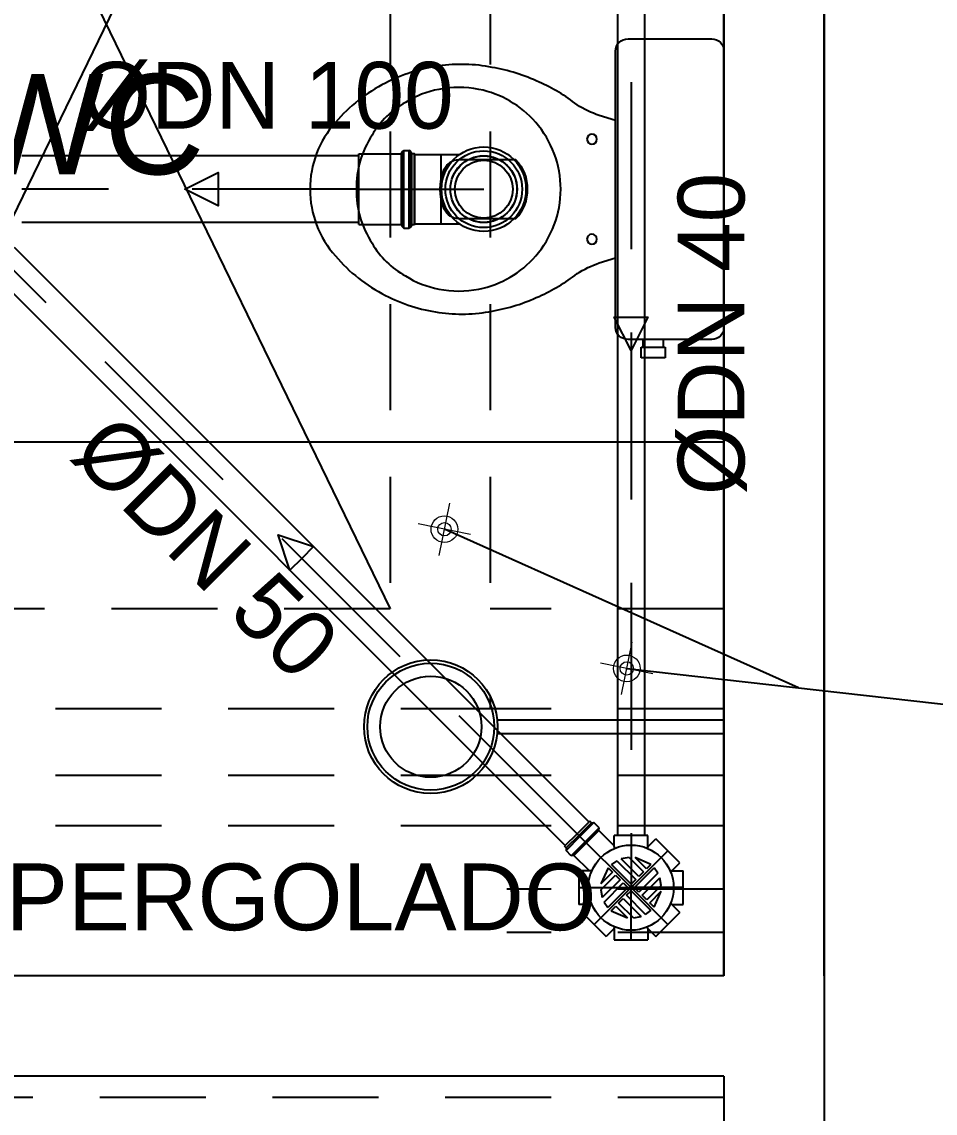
# Model space of a CAD drawing. Header units: millimetres. Extents: x -1292 to 2253, y 326 to 453.
# Drawn here: x 2097.947 to 2099.315, y 355.716 to 357.35 of the extents above; entities that cross this region are included whole.
import ezdxf
from ezdxf.enums import TextEntityAlignment as Align

# ---------------------------------------------------------------- set-up
doc = ezdxf.new("R2010")
doc.units = ezdxf.units.MM
doc.header["$LTSCALE"] = 0.5
doc.linetypes.add('HIDDEN', pattern=[9.525, 6.35, -3.175])
doc.linetypes.add('HIDDENX2', pattern=[0.75, 0.5, -0.25])
for name, color, linetype in [('-HIDRO', 8, 'Continuous'), ('Eixo', 4, 'HIDDENX2'), ('Esgoto', 5, 'ByLayer'), ('TEXTO', 7, 'Continuous')]:
    doc.layers.add(name, color=color, linetype=linetype)
doc.layers.add('COTAS', color=53, linetype='Continuous', lineweight=9)
doc.styles.add('CARIMBO_DADOS', font='arial.ttf', dxfattribs={"height": 0.1})

# ---------------------------------------------------------------- blocks, each defined once
blk = doc.blocks.new('CIRCULOS')
at = {"layer": 'COTAS'}
for p, q in [((0, 4), (0, -4)), ((-4, 0), (4, 0))]:
    blk.add_line(p, q, dxfattribs=at)
for radius in [2, 1]:
    blk.add_circle((0, 0), radius, dxfattribs=at)
blk = doc.blocks.new('Bacia01cx')
at = {"layer": '-HIDRO'}
for p, q in [((0.091, -0.225), (0.091, -0.2365)), ((0.121, -0.2365), (0.121, -0.225)), ((0.124, -0.2365), (0.088, -0.2365)), ((0.088, -0.2365), (0.088, -0.2525)), ((0.124, -0.2525), (0.124, -0.2365)), ((0.088, -0.2525), (0.106, -0.2525)), ((0.106, -0.2525), (0.124, -0.2525))]:
    blk.add_line(p, q, dxfattribs=at)
for points in [[(0, 0), (0, -0.207, 0.418036), (0.018, -0.225), (0.1435, -0.225, 0.424217), (0.1625, -0.207), (0.1625, 0.2066, 0.430132), (0.1435, 0.225), (0.121, 0.225), (0.091, 0.225), (0.018, 0.225, 0.418036), (0, 0.207)], [(0.2445, 0, -0.18052), (0.282, 0.1, -0.167158), (0.367, 0.1495, -0.1), (0.427, 0.1495, -0.096291), (0.477, 0.13, -0.13332), (0.527, 0.081, -0.150886), (0.5505, 0, -0.150886), (0.527, -0.081, -0.13332), (0.477, -0.13, -0.096291), (0.427, -0.1495, -0.1), (0.367, -0.1495, -0.167158), (0.282, -0.1, -0.18052)], [(0.419, 0.03, 0.276984), (0.397, 0.0445), (0.312, 0.0445, 0.393258), (0.312, -0.0445), (0.397, -0.0445, 0.276984), (0.419, -0.03, 0.2)]]:
    blk.add_lwpolyline(points, format="xyb", close=True, dxfattribs=at)
blk.add_lwpolyline([(0.1625, 0.1028), (0.187, 0.1105, 0.060779), (0.22, 0.1265, -0.06199), (0.277, 0.1605, -0.067868), (0.347, 0.1825, -0.08648), (0.427, 0.1845, -0.085166), (0.507, 0.159, -0.098298), (0.582, 0.1, -0.182004), (0.62, 0, -0.182004), (0.582, -0.1, -0.098298), (0.507, -0.159, -0.085166), (0.427, -0.1845, -0.08648), (0.347, -0.1825, -0.067868), (0.277, -0.1605, -0.06199), (0.22, -0.1265, 0.060779), (0.187, -0.1105), (0.1625, -0.1028)], format="xyb", dxfattribs=at)
for centre in [(0.1977, 0.075), (0.1977, -0.075)]:
    blk.add_circle(centre, 0.0075, dxfattribs=at)
blk = doc.blocks.new('Chuveiro01')
at = {"layer": '-HIDRO'}
for p, q in [((0.01, 0), (-0.01, 0)), ((-0.01, 0), (-0.01, -0.3396)), ((0.01, -0.3396), (0.01, 0))]:
    blk.add_line(p, q, dxfattribs=at)
for radius in [0.1, 0.095, 0.0758]:
    blk.add_circle((0, -0.4391), radius, dxfattribs=at)

msp = doc.modelspace()

# ---------------------------------------------------------------- linework, layer by layer
at = {"layer": '-HIDRO', "ltscale": 0.05}
for p, q in [((2099.1487, 364.4712), (2099.1487, 339.4712)), ((2097.6487, 358.2212), (2098.4987, 356.4712)), ((2097.6487, 356.4712), (2098.4987, 358.2212)), ((2098.9987, 355.9212), (2098.9987, 358.2212)), ((2098.9987, 358.2212), (2098.9987, 355.9212)), ((2099.1487, 355.9212), (2099.1487, 358.2212)), ((2097.6487, 356.7212), (2098.9987, 356.7212)), ((2099.1102, 356.3527), (2098.58, 356.5903)), ((2098.8532, 356.3818), (2100.0883, 356.2418)), ((2098.6487, 356.3399), (2098.6487, 356.3212)), ((2098.6737, 355.9212), (2097.6487, 355.9212)), ((2098.9987, 355.9212), (2098.6737, 355.9212)), ((2097.9737, 355.7712), (2097.4987, 355.7712)), ((2098.9987, 355.7712), (2097.9737, 355.7712)), ((2098.9987, 355.7712), (2098.9987, 354.1712))]:
    msp.add_line(p, q, dxfattribs=at)
at = {"layer": '-HIDRO', "linetype": 'HIDDEN', "ltscale": 0.05}
for p, q in [((2098.4987, 358.2212), (2098.4987, 356.4712)), ((2098.6487, 358.2212), (2098.6487, 356.4712)), ((2098.4987, 356.4712), (2097.6487, 356.4712)), ((2098.9987, 356.4712), (2098.6487, 356.4712)), ((2098.6737, 356.3212), (2097.6487, 356.3212)), ((2098.9987, 356.3212), (2098.6737, 356.3212)), ((2098.6737, 356.2212), (2097.6487, 356.2212)), ((2098.9987, 356.2212), (2098.6737, 356.2212)), ((2098.6737, 356.1462), (2097.6487, 356.1462)), ((2098.6737, 356.1462), (2097.6487, 356.1462)), ((2098.9987, 356.1462), (2098.6737, 356.1462)), ((2098.9987, 356.0512), (2098.6737, 356.0512)), ((2098.9987, 355.9862), (2098.6737, 355.9862)), ((2098.9987, 355.7393), (2097.6487, 355.7393)), ((2098.9987, 355.7393), (2098.8237, 355.7393))]:
    msp.add_line(p, q, dxfattribs=at)
at = {"layer": 'Eixo'}
for p, q in [((2098.8595, 357.6348), (2098.8595, 356.1308)), ((2098.452, 357.0996), (2097.947, 357.0996)), ((2098.452, 357.0996), (2098.4937, 357.0996)), ((2098.4855, 357.0996), (2098.4937, 357.0996)), ((2098.4855, 357.0996), (2098.6389, 357.0996)), ((2098.6389, 357.0996, 0.1637), (2098.6389, 357.0996)), ((2098.7788, 356.1341), (2097.9185, 356.9945)), ((2098.7788, 356.1341), (2098.8595, 356.0534)), ((2098.8595, 356.1316), (2098.8595, 356.0534)), ((2098.9148, 356.1087), (2098.8595, 356.0534)), ((2098.7813, 356.0534), (2098.8595, 356.0534)), ((2098.8042, 355.9981), (2098.8595, 356.0534)), ((2098.9377, 356.0534), (2098.8595, 356.0534)), ((2098.9148, 355.9981), (2098.8595, 356.0534)), ((2098.8595, 355.9752), (2098.8595, 356.0534))]:
    msp.add_line(p, q, dxfattribs=at)
at = {"layer": 'Esgoto', "color": 2}
for p, q in [((2098.5156, 357.1526), (2098.5168, 357.1554)), ((2098.5168, 357.1554), (2098.5192, 357.1577)), ((2098.5168, 357.0437), (2098.5168, 357.1554)), ((2098.5192, 357.1577), (2098.5272, 357.1577)), ((2098.5192, 357.0414), (2098.5192, 357.1577)), ((2098.5296, 357.1559), (2098.5272, 357.1577)), ((2098.5272, 357.0414), (2098.5272, 357.1577)), ((2098.5312, 357.1527), (2098.5296, 357.1559)), ((2098.5296, 357.0433), (2098.5296, 357.1559)), ((2098.452, 357.1526), (2098.5156, 357.1526)), ((2098.452, 357.0465), (2098.452, 357.1526)), ((2098.5156, 357.0465), (2098.5156, 357.1526)), ((2098.535, 357.1527), (2098.5312, 357.1527)), ((2098.5312, 357.0464), (2098.5312, 357.1527)), ((2098.5355, 357.1522), (2098.535, 357.1527)), ((2098.535, 357.0464), (2098.535, 357.1527)), ((2098.5355, 357.0469), (2098.5355, 357.1522)), ((2098.5752, 357.1513), (2098.5355, 357.1513)), ((2098.6024, 357.1513), (2098.5752, 357.1513)), ((2098.5752, 357.0478), (2098.5752, 357.1513)), ((2098.6389, 357.0996, 0.1637), (2098.6389, 357.0996)), ((2098.452, 357.0465), (2098.5156, 357.0465)), ((2098.5156, 357.0465), (2098.5168, 357.0437)), ((2098.5168, 357.0437), (2098.5192, 357.0414)), ((2098.5192, 357.0414), (2098.5272, 357.0414)), ((2098.5296, 357.0433), (2098.5272, 357.0414)), ((2098.5312, 357.0464), (2098.5296, 357.0433)), ((2098.535, 357.0464), (2098.5312, 357.0464)), ((2098.5355, 357.0469), (2098.535, 357.0464)), ((2098.5355, 357.0478), (2098.5752, 357.0478)), ((2098.5752, 357.0478), (2098.6024, 357.0478)), ((2098.7976, 356.1529), (2098.7788, 356.1341)), ((2098.8001, 356.1503), (2098.7814, 356.1315)), ((2098.8039, 356.1508), (2098.783, 356.1299)), ((2098.8119, 356.1428), (2098.791, 356.1219)), ((2098.8001, 356.1503), (2098.7976, 356.1529)), ((2098.8001, 356.1503), (2098.8039, 356.1508)), ((2098.8119, 356.1428), (2098.8039, 356.1508)), ((2098.8112, 356.1388), (2098.8119, 356.1428)), ((2098.7788, 356.1341), (2098.7601, 356.1154)), ((2098.783, 356.1299), (2098.7622, 356.109)), ((2098.7814, 356.1315), (2098.7626, 356.1128)), ((2098.8112, 356.1388), (2098.7927, 356.1203)), ((2098.8341, 356.1159), (2098.8112, 356.1388)), ((2098.8341, 356.1148), (2098.8341, 356.1316)), ((2098.8595, 356.1316), (2098.8341, 356.1316)), ((2098.8849, 356.1316), (2098.8595, 356.1316)), ((2098.8849, 356.1147), (2098.8849, 356.1316)), ((2098.8849, 356.1147), (2098.8969, 356.1266)), ((2098.9148, 356.1087), (2098.8969, 356.1266)), ((2098.7626, 356.1128), (2098.7601, 356.1154)), ((2098.7626, 356.1128), (2098.7622, 356.109)), ((2098.7701, 356.101), (2098.7622, 356.109)), ((2098.791, 356.1219), (2098.7701, 356.101)), ((2098.7927, 356.1203), (2098.7741, 356.1017)), ((2098.8341, 356.1148), (2098.8341, 356.1148)), ((2098.8341, 356.1148), (2098.8341, 356.1148)), ((2098.8341, 356.1148), (2098.8341, 356.1148)), ((2098.8341, 356.1148), (2098.8341, 356.1148)), ((2098.8341, 356.1148), (2098.8341, 356.1147)), ((2098.8341, 356.1147), (2098.8341, 356.1147)), ((2098.8341, 356.1147), (2098.8341, 356.1147)), ((2098.8341, 356.1147), (2098.8341, 356.1147)), ((2098.8341, 356.1147), (2098.8341, 356.1147)), ((2098.8341, 356.1147), (2098.8341, 356.1147)), ((2098.8341, 356.1147), (2098.8341, 356.1147)), ((2098.8341, 356.1147), (2098.8341, 356.1147)), ((2098.8341, 356.1147), (2098.8341, 356.1147)), ((2098.8341, 356.1147), (2098.8341, 356.1147)), ((2098.8341, 356.1147), (2098.8341, 356.1147)), ((2098.8341, 356.1147), (2098.8341, 356.1147)), ((2098.8341, 356.1147), (2098.8341, 356.1147)), ((2098.8341, 356.1147), (2098.8341, 356.1147)), ((2098.8341, 356.1147), (2098.8341, 356.1146)), ((2098.8341, 356.1146), (2098.8341, 356.1146)), ((2098.8341, 356.1146), (2098.8341, 356.1146)), ((2098.8341, 356.1146), (2098.8341, 356.1146)), ((2098.8341, 356.1146), (2098.8341, 356.1146)), ((2098.8341, 356.1146), (2098.8341, 356.1146)), ((2098.8341, 356.1146), (2098.8341, 356.1146)), ((2098.8341, 356.1146), (2098.8341, 356.1146)), ((2098.8341, 356.1146), (2098.8341, 356.1146)), ((2098.8341, 356.1146), (2098.8341, 356.1146)), ((2098.8341, 356.1146), (2098.8341, 356.1146)), ((2098.8341, 356.1146), (2098.8341, 356.1146)), ((2098.8341, 356.1146), (2098.8341, 356.1145)), ((2098.8341, 356.1145), (2098.8341, 356.1145)), ((2098.8341, 356.1145), (2098.8341, 356.1145)), ((2098.8341, 356.1145), (2098.8341, 356.1145)), ((2098.8341, 356.1145), (2098.8341, 356.1145)), ((2098.8341, 356.1145), (2098.8341, 356.1145)), ((2098.8341, 356.1145), (2098.8341, 356.1145)), ((2098.8341, 356.1145), (2098.8341, 356.1145)), ((2098.8341, 356.1145), (2098.8341, 356.1145)), ((2098.8341, 356.1145), (2098.8341, 356.1145)), ((2098.8341, 356.1145), (2098.8341, 356.1145)), ((2098.8341, 356.1145), (2098.8341, 356.1145)), ((2098.8341, 356.1145), (2098.8341, 356.1144)), ((2098.8341, 356.1144), (2098.8341, 356.1144)), ((2098.8341, 356.1144), (2098.8341, 356.1144)), ((2098.8341, 356.1144), (2098.8341, 356.1144)), ((2098.8341, 356.1144), (2098.8341, 356.1144)), ((2098.8341, 356.1144), (2098.8341, 356.1144)), ((2098.8341, 356.1144), (2098.8341, 356.1144)), ((2098.8341, 356.1144), (2098.8341, 356.1144)), ((2098.8341, 356.1144), (2098.8341, 356.1144)), ((2098.8341, 356.1144), (2098.8342, 356.1144)), ((2098.8342, 356.1144), (2098.8342, 356.1144)), ((2098.8342, 356.1144), (2098.8342, 356.1144)), ((2098.8342, 356.1144), (2098.8342, 356.1143)), ((2098.8342, 356.1143), (2098.8342, 356.1143)), ((2098.8342, 356.1143), (2098.8342, 356.1143)), ((2098.8342, 356.1143), (2098.8342, 356.1143)), ((2098.8342, 356.1143), (2098.8342, 356.1143)), ((2098.8342, 356.1143), (2098.8342, 356.1143)), ((2098.8342, 356.1143), (2098.8342, 356.1143)), ((2098.8342, 356.1143), (2098.8342, 356.1143)), ((2098.8342, 356.1143), (2098.8342, 356.1143)), ((2098.8342, 356.1143), (2098.8342, 356.1143)), ((2098.8342, 356.1143), (2098.8342, 356.1143)), ((2098.8342, 356.1143), (2098.8342, 356.1142)), ((2098.8342, 356.1142), (2098.8342, 356.1142)), ((2098.8342, 356.1142), (2098.8342, 356.1142)), ((2098.8342, 356.1142), (2098.8342, 356.1142)), ((2098.8342, 356.1142), (2098.8342, 356.1142)), ((2098.8342, 356.1142), (2098.8342, 356.1142)), ((2098.8342, 356.1142), (2098.8342, 356.1142)), ((2098.8342, 356.1142), (2098.8342, 356.1142)), ((2098.8342, 356.1142), (2098.8342, 356.1142)), ((2098.8342, 356.1142), (2098.8342, 356.1142)), ((2098.8342, 356.1142), (2098.8342, 356.1141)), ((2098.8342, 356.1141), (2098.8342, 356.1141)), ((2098.8342, 356.1141), (2098.8342, 356.1141)), ((2098.8342, 356.1141), (2098.8342, 356.1141)), ((2098.8342, 356.1141), (2098.8342, 356.1141)), ((2098.8342, 356.1141), (2098.8342, 356.1141)), ((2098.8342, 356.1141), (2098.8342, 356.1141)), ((2098.8342, 356.1141), (2098.8342, 356.1141)), ((2098.8342, 356.1141), (2098.8342, 356.1141)), ((2098.8342, 356.1141), (2098.8342, 356.1141)), ((2098.8342, 356.1141), (2098.8342, 356.114)), ((2098.8342, 356.114), (2098.8342, 356.114)), ((2098.8342, 356.114), (2098.8342, 356.114)), ((2098.8342, 356.114), (2098.8342, 356.114)), ((2098.8342, 356.114), (2098.8342, 356.114)), ((2098.8342, 356.114), (2098.8342, 356.114)), ((2098.8342, 356.114), (2098.8342, 356.114)), ((2098.8342, 356.114), (2098.8342, 356.114)), ((2098.8342, 356.114), (2098.8342, 356.114)), ((2098.8342, 356.114), (2098.8342, 356.114)), ((2098.8342, 356.114), (2098.8342, 356.1139)), ((2098.8342, 356.1139), (2098.8342, 356.1139)), ((2098.8342, 356.1139), (2098.8342, 356.1139)), ((2098.8342, 356.1139), (2098.8342, 356.1139)), ((2098.8342, 356.1139), (2098.8342, 356.1139)), ((2098.8342, 356.1139), (2098.8342, 356.1139)), ((2098.8342, 356.1139), (2098.8342, 356.1139)), ((2098.8342, 356.1139), (2098.8342, 356.1139)), ((2098.8342, 356.1139), (2098.8342, 356.1139)), ((2098.8342, 356.1139), (2098.8342, 356.1139)), ((2098.8342, 356.1139), (2098.8342, 356.1138)), ((2098.8342, 356.1138), (2098.8342, 356.1138)), ((2098.8342, 356.1138), (2098.8342, 356.1138)), ((2098.8342, 356.1138), (2098.8342, 356.1138)), ((2098.8342, 356.1138), (2098.8342, 356.1138)), ((2098.8342, 356.1138), (2098.8342, 356.1138)), ((2098.8342, 356.1138), (2098.8342, 356.1138)), ((2098.8342, 356.1138), (2098.8342, 356.1138)), ((2098.8342, 356.1138), (2098.8342, 356.1138)), ((2098.8342, 356.1138), (2098.8342, 356.1137)), ((2098.8342, 356.1137), (2098.8342, 356.1137)), ((2098.8342, 356.1137), (2098.8342, 356.1137)), ((2098.8342, 356.1137), (2098.8342, 356.1137)), ((2098.8342, 356.1137), (2098.8342, 356.1137)), ((2098.8342, 356.1137), (2098.8342, 356.1137)), ((2098.8342, 356.1137), (2098.8342, 356.1137)), ((2098.8342, 356.1137), (2098.8342, 356.1137)), ((2098.8342, 356.1137), (2098.8342, 356.1137)), ((2098.8342, 356.1137), (2098.8342, 356.1136)), ((2098.8342, 356.1136), (2098.8342, 356.1136)), ((2098.8342, 356.1136), (2098.8343, 356.1136)), ((2098.8343, 356.1136), (2098.8343, 356.1136)), ((2098.8343, 356.1136), (2098.8343, 356.1136)), ((2098.8343, 356.1136), (2098.8343, 356.1136)), ((2098.8343, 356.1136), (2098.8343, 356.1136)), ((2098.8343, 356.1136), (2098.8343, 356.1136)), ((2098.8343, 356.1136), (2098.8343, 356.1136)), ((2098.8343, 356.1136), (2098.8343, 356.1135)), ((2098.8343, 356.1135), (2098.8343, 356.1135)), ((2098.8343, 356.1135), (2098.8343, 356.1135)), ((2098.8343, 356.1135), (2098.8343, 356.1135)), ((2098.8343, 356.1135), (2098.8343, 356.1135)), ((2098.8343, 356.1135), (2098.8343, 356.1135)), ((2098.8343, 356.1135), (2098.8343, 356.1135)), ((2098.8343, 356.1135), (2098.8343, 356.1135)), ((2098.8343, 356.1135), (2098.8343, 356.1135)), ((2098.8343, 356.1135), (2098.8343, 356.1134)), ((2098.8343, 356.1134), (2098.8343, 356.1134)), ((2098.8343, 356.1134), (2098.8343, 356.1134)), ((2098.8343, 356.1134), (2098.8343, 356.1134)), ((2098.8343, 356.1134), (2098.8343, 356.1134)), ((2098.8343, 356.1134), (2098.8343, 356.1134)), ((2098.8343, 356.1134), (2098.8343, 356.1134)), ((2098.8343, 356.1134), (2098.8343, 356.1134)), ((2098.8343, 356.1134), (2098.8343, 356.1134)), ((2098.8343, 356.1134), (2098.8343, 356.1133)), ((2098.8343, 356.1133), (2098.8343, 356.1133)), ((2098.8343, 356.1133), (2098.8343, 356.1133)), ((2098.8343, 356.1133), (2098.8343, 356.1133)), ((2098.8343, 356.1133), (2098.8343, 356.1133)), ((2098.8343, 356.1133), (2098.8343, 356.1133)), ((2098.8343, 356.1133), (2098.8343, 356.1133)), ((2098.8343, 356.1133), (2098.8343, 356.1133)), ((2098.8343, 356.1133), (2098.8343, 356.1133)), ((2098.8343, 356.1133), (2098.8343, 356.1132)), ((2098.8343, 356.1132), (2098.8343, 356.1132)), ((2098.8343, 356.1132), (2098.8343, 356.1132)), ((2098.8343, 356.1132), (2098.8343, 356.1132)), ((2098.8343, 356.1132), (2098.8343, 356.1132)), ((2098.8343, 356.1132), (2098.8343, 356.1132)), ((2098.8343, 356.1132), (2098.8343, 356.1132)), ((2098.8343, 356.1132), (2098.8343, 356.1132)), ((2098.8343, 356.1132), (2098.8343, 356.1131)), ((2098.8343, 356.1131), (2098.8343, 356.1131)), ((2098.8343, 356.1131), (2098.8343, 356.1131)), ((2098.8343, 356.1131), (2098.8343, 356.1131)), ((2098.8343, 356.1131), (2098.8343, 356.1131)), ((2098.8343, 356.1131), (2098.8343, 356.1131)), ((2098.8343, 356.1131), (2098.8344, 356.1131)), ((2098.8344, 356.1131), (2098.8344, 356.1131)), ((2098.8344, 356.1131), (2098.8344, 356.113)), ((2098.8344, 356.113), (2098.8344, 356.113)), ((2098.8344, 356.113), (2098.8344, 356.113)), ((2098.8344, 356.113), (2098.8344, 356.113)), ((2098.8344, 356.113), (2098.8344, 356.113)), ((2098.8344, 356.113), (2098.8344, 356.113)), ((2098.8344, 356.113), (2098.8344, 356.113)), ((2098.8344, 356.113), (2098.8344, 356.113)), ((2098.8344, 356.113), (2098.8344, 356.113)), ((2098.8344, 356.113), (2098.8344, 356.1129)), ((2098.8344, 356.1129), (2098.8344, 356.1129)), ((2098.8344, 356.1129), (2098.8344, 356.1129)), ((2098.8344, 356.1129), (2098.8344, 356.1129)), ((2098.8344, 356.1129), (2098.8344, 356.1129)), ((2098.8344, 356.1129), (2098.8344, 356.1129)), ((2098.8344, 356.1129), (2098.8344, 356.1129)), ((2098.8344, 356.1129), (2098.8344, 356.1129)), ((2098.8344, 356.1129), (2098.8344, 356.1128)), ((2098.8344, 356.1128), (2098.8344, 356.1128)), ((2098.8344, 356.1128), (2098.8344, 356.1128)), ((2098.8344, 356.1128), (2098.8344, 356.1128)), ((2098.8344, 356.1128), (2098.8344, 356.1128)), ((2098.8344, 356.1128), (2098.8344, 356.1128)), ((2098.8344, 356.1128), (2098.8344, 356.1128)), ((2098.8344, 356.1128), (2098.8344, 356.1128)), ((2098.8344, 356.1128), (2098.8344, 356.1127)), ((2098.8344, 356.1127), (2098.8344, 356.1127)), ((2098.8344, 356.1127), (2098.8344, 356.1127)), ((2098.8344, 356.1127), (2098.8344, 356.1127)), ((2098.8344, 356.1127), (2098.8344, 356.1127)), ((2098.8344, 356.1127), (2098.8344, 356.1127)), ((2098.8344, 356.1127), (2098.8344, 356.1127)), ((2098.8344, 356.1127), (2098.8344, 356.1127)), ((2098.8344, 356.1127), (2098.8344, 356.1126)), ((2098.8344, 356.1126), (2098.8344, 356.1126)), ((2098.8344, 356.1126), (2098.8344, 356.1126)), ((2098.8344, 356.1126), (2098.8344, 356.1126)), ((2098.8344, 356.1126), (2098.8344, 356.1126)), ((2098.8344, 356.1126), (2098.8344, 356.1126)), ((2098.8344, 356.1126), (2098.8345, 356.1126)), ((2098.8345, 356.1126), (2098.8345, 356.1126)), ((2098.8345, 356.1126), (2098.8345, 356.1125)), ((2098.8345, 356.1125), (2098.8345, 356.1125)), ((2098.8345, 356.1125), (2098.8345, 356.1125)), ((2098.8345, 356.1125), (2098.8345, 356.1125)), ((2098.8345, 356.1125), (2098.8345, 356.1125)), ((2098.8345, 356.1125), (2098.8345, 356.1125)), ((2098.8345, 356.1125), (2098.8345, 356.1125)), ((2098.8345, 356.1125), (2098.8345, 356.1125)), ((2098.8345, 356.1125), (2098.8345, 356.1124)), ((2098.8345, 356.1124), (2098.8345, 356.1124)), ((2098.8345, 356.1124), (2098.8345, 356.1124)), ((2098.8345, 356.1124), (2098.8345, 356.1124)), ((2098.8345, 356.1124), (2098.8345, 356.1124)), ((2098.8345, 356.1124), (2098.8345, 356.1124)), ((2098.8345, 356.1124), (2098.8345, 356.1124)), ((2098.8345, 356.1124), (2098.8345, 356.1124)), ((2098.8345, 356.1124), (2098.8345, 356.1123)), ((2098.8345, 356.1123), (2098.8345, 356.1123)), ((2098.8345, 356.1123), (2098.8345, 356.1123)), ((2098.8345, 356.1123), (2098.8345, 356.1123)), ((2098.8345, 356.1123), (2098.8345, 356.1123)), ((2098.8345, 356.1123), (2098.8345, 356.1123)), ((2098.8345, 356.1123), (2098.8345, 356.1123)), ((2098.8345, 356.1123), (2098.8345, 356.1123)), ((2098.8345, 356.1123), (2098.8345, 356.1122)), ((2098.8345, 356.1122), (2098.8345, 356.1122)), ((2098.8345, 356.1122), (2098.8345, 356.1122)), ((2098.8345, 356.1122), (2098.8345, 356.1122)), ((2098.8345, 356.1122), (2098.8345, 356.1122)), ((2098.8345, 356.1122), (2098.8345, 356.1122)), ((2098.8345, 356.1122), (2098.8345, 356.1122)), ((2098.8345, 356.1122), (2098.8345, 356.1122)), ((2098.8345, 356.1122), (2098.8345, 356.1121)), ((2098.8345, 356.1121), (2098.8345, 356.1121)), ((2098.8345, 356.1121), (2098.8345, 356.1121)), ((2098.8345, 356.1121), (2098.8346, 356.1121)), ((2098.8346, 356.1121), (2098.8346, 356.1121)), ((2098.8346, 356.1121), (2098.8346, 356.1121)), ((2098.8346, 356.1121), (2098.8346, 356.1121)), ((2098.8849, 356.1147), (2098.8839, 356.1123)), ((2098.9328, 356.0907), (2098.9148, 356.1087)), ((2098.7741, 356.1017), (2098.7701, 356.101)), ((2098.7971, 356.0788), (2098.7741, 356.1017)), ((2098.8383, 356.0936), (2098.8301, 356.0881)), ((2098.8383, 356.0936), (2098.8666, 356.0654)), ((2098.8566, 356.0988), (2098.845, 356.0965)), ((2098.8714, 356.0702), (2098.845, 356.0965)), ((2098.8566, 356.0988), (2098.8783, 356.0771)), ((2098.8891, 356.0879), (2098.8655, 356.0985)), ((2098.8826, 356.0814), (2098.8655, 356.0985)), ((2098.7981, 356.0788), (2098.7813, 356.0788)), ((2098.7813, 356.0788), (2098.7813, 356.0534)), ((2098.7982, 356.0788), (2098.7981, 356.0788)), ((2098.7981, 356.0788), (2098.7981, 356.0788)), ((2098.7983, 356.0788), (2098.7982, 356.0788)), ((2098.7982, 356.0788), (2098.7982, 356.0788)), ((2098.7982, 356.0788), (2098.7982, 356.0788)), ((2098.7982, 356.0788), (2098.7982, 356.0788)), ((2098.7982, 356.0788), (2098.7982, 356.0788)), ((2098.7982, 356.0788), (2098.7982, 356.0788)), ((2098.7982, 356.0788), (2098.7982, 356.0788)), ((2098.7982, 356.0788), (2098.7982, 356.0788)), ((2098.7982, 356.0788), (2098.7982, 356.0788)), ((2098.7982, 356.0788), (2098.7982, 356.0788)), ((2098.7982, 356.0788), (2098.7982, 356.0788)), ((2098.7982, 356.0788), (2098.7982, 356.0788)), ((2098.7982, 356.0788), (2098.7982, 356.0788)), ((2098.7982, 356.0788), (2098.7982, 356.0788)), ((2098.7984, 356.0788), (2098.7983, 356.0788)), ((2098.7983, 356.0788), (2098.7983, 356.0788)), ((2098.7983, 356.0788), (2098.7983, 356.0788)), ((2098.7983, 356.0788), (2098.7983, 356.0788)), ((2098.7983, 356.0788), (2098.7983, 356.0788)), ((2098.7983, 356.0788), (2098.7983, 356.0788)), ((2098.7983, 356.0788), (2098.7983, 356.0788)), ((2098.7983, 356.0788), (2098.7983, 356.0788)), ((2098.7983, 356.0788), (2098.7983, 356.0788)), ((2098.7983, 356.0788), (2098.7983, 356.0788)), ((2098.7983, 356.0788), (2098.7983, 356.0788)), ((2098.7983, 356.0788), (2098.7983, 356.0788)), ((2098.7983, 356.0788), (2098.7983, 356.0788)), ((2098.7985, 356.0788), (2098.7984, 356.0788)), ((2098.7984, 356.0788), (2098.7984, 356.0788)), ((2098.7984, 356.0788), (2098.7984, 356.0788)), ((2098.7984, 356.0788), (2098.7984, 356.0788)), ((2098.7984, 356.0788), (2098.7984, 356.0788)), ((2098.7984, 356.0788), (2098.7984, 356.0788)), ((2098.7984, 356.0788), (2098.7984, 356.0788)), ((2098.7984, 356.0788), (2098.7984, 356.0788)), ((2098.7984, 356.0788), (2098.7984, 356.0788)), ((2098.7984, 356.0788), (2098.7984, 356.0788)), ((2098.7984, 356.0788), (2098.7984, 356.0788)), ((2098.7984, 356.0788), (2098.7984, 356.0788)), ((2098.7986, 356.0788), (2098.7985, 356.0788)), ((2098.7985, 356.0788), (2098.7985, 356.0788)), ((2098.7985, 356.0788), (2098.7985, 356.0788)), ((2098.7985, 356.0788), (2098.7985, 356.0788)), ((2098.7985, 356.0788), (2098.7985, 356.0788)), ((2098.7985, 356.0788), (2098.7985, 356.0788)), ((2098.7985, 356.0788), (2098.7985, 356.0788)), ((2098.7985, 356.0788), (2098.7985, 356.0788)), ((2098.7985, 356.0788), (2098.7985, 356.0788)), ((2098.7985, 356.0788), (2098.7985, 356.0788)), ((2098.7985, 356.0788), (2098.7985, 356.0788)), ((2098.7987, 356.0788), (2098.7986, 356.0788)), ((2098.7986, 356.0788), (2098.7986, 356.0788)), ((2098.7986, 356.0788), (2098.7986, 356.0788)), ((2098.7986, 356.0788), (2098.7986, 356.0788)), ((2098.7986, 356.0788), (2098.7986, 356.0788)), ((2098.7986, 356.0788), (2098.7986, 356.0788)), ((2098.7986, 356.0788), (2098.7986, 356.0788)), ((2098.7986, 356.0788), (2098.7986, 356.0788)), ((2098.7986, 356.0788), (2098.7986, 356.0788)), ((2098.7986, 356.0788), (2098.7986, 356.0788)), ((2098.7986, 356.0788), (2098.7986, 356.0788)), ((2098.7987, 356.0787), (2098.7987, 356.0788)), ((2098.7987, 356.0788), (2098.7987, 356.0788)), ((2098.7987, 356.0788), (2098.7987, 356.0788)), ((2098.7987, 356.0788), (2098.7987, 356.0788)), ((2098.7987, 356.0788), (2098.7987, 356.0788)), ((2098.7987, 356.0788), (2098.7987, 356.0788)), ((2098.7987, 356.0788), (2098.7987, 356.0788)), ((2098.7987, 356.0788), (2098.7987, 356.0788)), ((2098.7987, 356.0788), (2098.7987, 356.0788)), ((2098.7987, 356.0788), (2098.7987, 356.0788)), ((2098.7988, 356.0787), (2098.7987, 356.0787)), ((2098.7989, 356.0787), (2098.7988, 356.0787)), ((2098.7988, 356.0787), (2098.7988, 356.0787)), ((2098.7988, 356.0787), (2098.7988, 356.0787)), ((2098.7988, 356.0787), (2098.7988, 356.0787)), ((2098.7988, 356.0787), (2098.7988, 356.0787)), ((2098.7988, 356.0787), (2098.7988, 356.0787)), ((2098.7988, 356.0787), (2098.7988, 356.0787)), ((2098.7988, 356.0787), (2098.7988, 356.0787)), ((2098.7988, 356.0787), (2098.7988, 356.0787)), ((2098.7988, 356.0787), (2098.7988, 356.0787)), ((2098.799, 356.0787), (2098.7989, 356.0787)), ((2098.7989, 356.0787), (2098.7989, 356.0787)), ((2098.7989, 356.0787), (2098.7989, 356.0787)), ((2098.7989, 356.0787), (2098.7989, 356.0787)), ((2098.7989, 356.0787), (2098.7989, 356.0787)), ((2098.7989, 356.0787), (2098.7989, 356.0787)), ((2098.7989, 356.0787), (2098.7989, 356.0787)), ((2098.7989, 356.0787), (2098.7989, 356.0787)), ((2098.7989, 356.0787), (2098.7989, 356.0787)), ((2098.7989, 356.0787), (2098.7989, 356.0787)), ((2098.7991, 356.0787), (2098.799, 356.0787)), ((2098.799, 356.0787), (2098.799, 356.0787)), ((2098.799, 356.0787), (2098.799, 356.0787)), ((2098.799, 356.0787), (2098.799, 356.0787)), ((2098.799, 356.0787), (2098.799, 356.0787)), ((2098.799, 356.0787), (2098.799, 356.0787)), ((2098.799, 356.0787), (2098.799, 356.0787)), ((2098.799, 356.0787), (2098.799, 356.0787)), ((2098.799, 356.0787), (2098.799, 356.0787)), ((2098.799, 356.0787), (2098.799, 356.0787)), ((2098.7992, 356.0787), (2098.7991, 356.0787)), ((2098.7991, 356.0787), (2098.7991, 356.0787)), ((2098.7991, 356.0787), (2098.7991, 356.0787)), ((2098.7991, 356.0787), (2098.7991, 356.0787)), ((2098.7991, 356.0787), (2098.7991, 356.0787)), ((2098.7991, 356.0787), (2098.7991, 356.0787)), ((2098.7991, 356.0787), (2098.7991, 356.0787)), ((2098.7991, 356.0787), (2098.7991, 356.0787)), ((2098.7991, 356.0787), (2098.7991, 356.0787)), ((2098.7993, 356.0787), (2098.7992, 356.0787)), ((2098.7992, 356.0787), (2098.7992, 356.0787)), ((2098.7992, 356.0787), (2098.7992, 356.0787)), ((2098.7992, 356.0787), (2098.7992, 356.0787)), ((2098.7992, 356.0787), (2098.7992, 356.0787)), ((2098.7992, 356.0787), (2098.7992, 356.0787)), ((2098.7992, 356.0787), (2098.7992, 356.0787)), ((2098.7992, 356.0787), (2098.7992, 356.0787)), ((2098.7992, 356.0787), (2098.7992, 356.0787)), ((2098.7994, 356.0787), (2098.7993, 356.0787)), ((2098.7993, 356.0787), (2098.7993, 356.0787)), ((2098.7993, 356.0787), (2098.7993, 356.0787)), ((2098.7993, 356.0787), (2098.7993, 356.0787)), ((2098.7993, 356.0787), (2098.7993, 356.0787)), ((2098.7993, 356.0787), (2098.7993, 356.0787)), ((2098.7993, 356.0787), (2098.7993, 356.0787)), ((2098.7993, 356.0787), (2098.7993, 356.0787)), ((2098.7993, 356.0787), (2098.7993, 356.0787)), ((2098.7994, 356.0786), (2098.7994, 356.0787)), ((2098.7994, 356.0787), (2098.7994, 356.0787)), ((2098.7994, 356.0787), (2098.7994, 356.0787)), ((2098.7994, 356.0787), (2098.7994, 356.0787)), ((2098.7994, 356.0787), (2098.7994, 356.0787)), ((2098.7994, 356.0787), (2098.7994, 356.0787)), ((2098.7994, 356.0787), (2098.7994, 356.0787)), ((2098.7995, 356.0786), (2098.7994, 356.0786)), ((2098.7994, 356.0786), (2098.7994, 356.0786)), ((2098.7996, 356.0786), (2098.7995, 356.0786)), ((2098.7995, 356.0786), (2098.7995, 356.0786)), ((2098.7995, 356.0786), (2098.7995, 356.0786)), ((2098.7995, 356.0786), (2098.7995, 356.0786)), ((2098.7995, 356.0786), (2098.7995, 356.0786)), ((2098.7995, 356.0786), (2098.7995, 356.0786)), ((2098.7995, 356.0786), (2098.7995, 356.0786)), ((2098.7995, 356.0786), (2098.7995, 356.0786)), ((2098.7995, 356.0786), (2098.7995, 356.0786)), ((2098.7997, 356.0786), (2098.7996, 356.0786)), ((2098.7996, 356.0786), (2098.7996, 356.0786)), ((2098.7996, 356.0786), (2098.7996, 356.0786)), ((2098.7996, 356.0786), (2098.7996, 356.0786)), ((2098.7996, 356.0786), (2098.7996, 356.0786)), ((2098.7996, 356.0786), (2098.7996, 356.0786)), ((2098.7996, 356.0786), (2098.7996, 356.0786)), ((2098.7996, 356.0786), (2098.7996, 356.0786)), ((2098.7996, 356.0786), (2098.7996, 356.0786)), ((2098.7998, 356.0786), (2098.7997, 356.0786)), ((2098.7997, 356.0786), (2098.7997, 356.0786)), ((2098.7997, 356.0786), (2098.7997, 356.0786)), ((2098.7997, 356.0786), (2098.7997, 356.0786)), ((2098.7997, 356.0786), (2098.7997, 356.0786)), ((2098.7997, 356.0786), (2098.7997, 356.0786)), ((2098.7997, 356.0786), (2098.7997, 356.0786)), ((2098.7997, 356.0786), (2098.7997, 356.0786)), ((2098.7999, 356.0786), (2098.7998, 356.0786)), ((2098.7998, 356.0786), (2098.7998, 356.0786)), ((2098.7998, 356.0786), (2098.7998, 356.0786)), ((2098.7998, 356.0786), (2098.7998, 356.0786)), ((2098.7998, 356.0786), (2098.7998, 356.0786)), ((2098.7998, 356.0786), (2098.7998, 356.0786)), ((2098.7998, 356.0786), (2098.7998, 356.0786)), ((2098.7998, 356.0786), (2098.7998, 356.0786)), ((2098.7998, 356.0786), (2098.7998, 356.0786)), ((2098.8, 356.0786), (2098.7999, 356.0786)), ((2098.7999, 356.0786), (2098.7999, 356.0786)), ((2098.7999, 356.0786), (2098.7999, 356.0786)), ((2098.7999, 356.0786), (2098.7999, 356.0786)), ((2098.7999, 356.0786), (2098.7999, 356.0786)), ((2098.7999, 356.0786), (2098.7999, 356.0786)), ((2098.7999, 356.0786), (2098.7999, 356.0786)), ((2098.7999, 356.0786), (2098.7999, 356.0786)), ((2098.8, 356.0785), (2098.8, 356.0786)), ((2098.8001, 356.0785), (2098.8, 356.0785)), ((2098.8, 356.0785), (2098.8, 356.0785)), ((2098.8, 356.0785), (2098.8, 356.0785)), ((2098.8, 356.0785), (2098.8, 356.0785)), ((2098.8, 356.0785), (2098.8, 356.0785)), ((2098.8, 356.0785), (2098.8, 356.0785)), ((2098.8, 356.0785), (2098.8, 356.0785)), ((2098.8002, 356.0785), (2098.8001, 356.0785)), ((2098.8001, 356.0785), (2098.8001, 356.0785)), ((2098.8001, 356.0785), (2098.8001, 356.0785)), ((2098.8001, 356.0785), (2098.8001, 356.0785)), ((2098.8001, 356.0785), (2098.8001, 356.0785)), ((2098.8001, 356.0785), (2098.8001, 356.0785)), ((2098.8001, 356.0785), (2098.8001, 356.0785)), ((2098.8001, 356.0785), (2098.8001, 356.0785)), ((2098.8003, 356.0785), (2098.8002, 356.0785)), ((2098.8002, 356.0785), (2098.8002, 356.0785)), ((2098.8002, 356.0785), (2098.8002, 356.0785)), ((2098.8002, 356.0785), (2098.8002, 356.0785)), ((2098.8002, 356.0785), (2098.8002, 356.0785)), ((2098.8002, 356.0785), (2098.8002, 356.0785)), ((2098.8002, 356.0785), (2098.8002, 356.0785)), ((2098.8002, 356.0785), (2098.8002, 356.0785)), ((2098.8004, 356.0785), (2098.8003, 356.0785)), ((2098.8003, 356.0785), (2098.8003, 356.0785)), ((2098.8003, 356.0785), (2098.8003, 356.0785)), ((2098.8003, 356.0785), (2098.8003, 356.0785)), ((2098.8003, 356.0785), (2098.8003, 356.0785)), ((2098.8003, 356.0785), (2098.8003, 356.0785)), ((2098.8003, 356.0785), (2098.8003, 356.0785)), ((2098.8003, 356.0785), (2098.8003, 356.0785)), ((2098.8005, 356.0784), (2098.8004, 356.0785)), ((2098.8004, 356.0785), (2098.8004, 356.0785)), ((2098.8004, 356.0785), (2098.8004, 356.0785)), ((2098.8004, 356.0785), (2098.8004, 356.0785)), ((2098.8004, 356.0785), (2098.8004, 356.0785)), ((2098.8004, 356.0785), (2098.8004, 356.0785)), ((2098.8004, 356.0785), (2098.8004, 356.0785)), ((2098.8004, 356.0785), (2098.8004, 356.0785)), ((2098.8006, 356.0784), (2098.8005, 356.0784)), ((2098.8005, 356.0784), (2098.8005, 356.0784)), ((2098.8005, 356.0784), (2098.8005, 356.0784)), ((2098.8005, 356.0784), (2098.8005, 356.0784)), ((2098.8005, 356.0784), (2098.8005, 356.0784)), ((2098.8005, 356.0784), (2098.8005, 356.0784)), ((2098.8005, 356.0784), (2098.8005, 356.0784)), ((2098.8005, 356.0784), (2098.8005, 356.0784)), ((2098.8007, 356.0784), (2098.8006, 356.0784)), ((2098.8006, 356.0784), (2098.8006, 356.0784)), ((2098.8006, 356.0784), (2098.8006, 356.0784)), ((2098.8006, 356.0784), (2098.8006, 356.0784)), ((2098.8006, 356.0784), (2098.8006, 356.0784)), ((2098.8006, 356.0784), (2098.8006, 356.0784)), ((2098.8006, 356.0784), (2098.8006, 356.0784)), ((2098.8006, 356.0784), (2098.8006, 356.0784)), ((2098.8008, 356.0784), (2098.8007, 356.0784)), ((2098.8007, 356.0784), (2098.8007, 356.0784)), ((2098.8007, 356.0784), (2098.8007, 356.0784)), ((2098.8007, 356.0784), (2098.8007, 356.0784)), ((2098.8007, 356.0784), (2098.8007, 356.0784)), ((2098.8007, 356.0784), (2098.8007, 356.0784)), ((2098.8007, 356.0784), (2098.8007, 356.0784)), ((2098.8007, 356.0784), (2098.8007, 356.0784)), ((2098.8009, 356.0784), (2098.8008, 356.0784)), ((2098.8008, 356.0784), (2098.8008, 356.0784)), ((2098.8008, 356.0784), (2098.8008, 356.0784)), ((2098.8008, 356.0784), (2098.8008, 356.0784)), ((2098.8008, 356.0784), (2098.8008, 356.0784)), ((2098.8008, 356.0784), (2098.8008, 356.0784)), ((2098.8008, 356.0784), (2098.8008, 356.0784)), ((2098.8008, 356.0784), (2098.8008, 356.0784)), ((2098.8252, 356.0832), (2098.8144, 356.0589)), ((2098.8319, 356.0765), (2098.8144, 356.0589)), ((2098.8252, 356.0832), (2098.8319, 356.0765)), ((2098.8597, 356.0585), (2098.8301, 356.0881)), ((2098.8646, 356.0537), (2098.894, 356.0831)), ((2098.8783, 356.0771), (2098.8714, 356.0702)), ((2098.8891, 356.0879), (2098.8826, 356.0814)), ((2098.8996, 356.075), (2098.894, 356.0831)), ((2098.9209, 356.0788), (2098.9184, 356.0778)), ((2098.9209, 356.0788), (2098.9328, 356.0907)), ((2098.9209, 356.0788), (2098.9377, 356.0788)), ((2098.9377, 356.0534), (2098.9377, 356.0788)), ((2098.8142, 356.0501), (2098.8362, 356.0721)), ((2098.8431, 356.0652), (2098.8165, 356.0386)), ((2098.8194, 356.0319), (2098.8479, 356.0604)), ((2098.8362, 356.0721), (2098.8431, 356.0652)), ((2098.8479, 356.0604), (2098.8548, 356.0536)), ((2098.8666, 356.0654), (2098.8597, 356.0585)), ((2098.8996, 356.075), (2098.8714, 356.0468)), ((2098.8763, 356.0419), (2098.9026, 356.0682)), ((2098.9049, 356.0567), (2098.9026, 356.0682)), ((2098.7813, 356.0534), (2098.7813, 356.028)), ((2098.8142, 356.0501), (2098.8165, 356.0386)), ((2098.8548, 356.0536), (2098.825, 356.0238)), ((2098.8528, 356.0419), (2098.8597, 356.0487)), ((2098.8597, 356.0487), (2098.8893, 356.019)), ((2098.8714, 356.0468), (2098.8646, 356.0537)), ((2098.9049, 356.0567), (2098.8832, 356.035)), ((2098.8875, 356.0307), (2098.9047, 356.0479)), ((2098.8943, 356.024), (2098.9047, 356.0479)), ((2098.9377, 356.028), (2098.9377, 356.0534)), ((2098.7982, 356.028), (2098.7813, 356.028)), ((2098.7982, 356.028), (2098.7863, 356.0161)), ((2098.7982, 356.028), (2098.8006, 356.029)), ((2098.8194, 356.0319), (2098.825, 356.0238)), ((2098.841, 356.0301), (2098.8479, 356.037)), ((2098.8631, 356.008), (2098.841, 356.0301)), ((2098.8479, 356.037), (2098.8745, 356.0104)), ((2098.8813, 356.0134), (2098.8528, 356.0419)), ((2098.8832, 356.035), (2098.8763, 356.0419)), ((2098.8943, 356.024), (2098.8875, 356.0307)), ((2098.9209, 356.028), (2098.9184, 356.029)), ((2098.9209, 356.028), (2098.9377, 356.028)), ((2098.9209, 356.028), (2098.9328, 356.0161)), ((2098.7863, 356.0161), (2098.8042, 355.9981)), ((2098.8299, 356.0189), (2098.8368, 356.0258)), ((2098.8299, 356.0189), (2098.8545, 356.0082)), ((2098.8368, 356.0258), (2098.8545, 356.0082)), ((2098.8631, 356.008), (2098.8745, 356.0104)), ((2098.8813, 356.0134), (2098.8893, 356.019)), ((2098.9148, 355.9981), (2098.9328, 356.0161)), ((2098.8042, 355.9981), (2098.8222, 355.9801)), ((2098.8341, 355.9921), (2098.8351, 355.9945)), ((2098.8849, 355.9921), (2098.8839, 355.9945)), ((2098.8969, 355.9801), (2098.9148, 355.9981)), ((2098.8341, 355.9921), (2098.8222, 355.9801)), ((2098.8341, 355.9921), (2098.8341, 355.9752)), ((2098.8849, 355.9921), (2098.8849, 355.9752)), ((2098.8849, 355.9921), (2098.8969, 355.9801)), ((2098.8341, 355.9752), (2098.8595, 355.9752)), ((2098.8595, 355.9752), (2098.8849, 355.9752))]:
    msp.add_line(p, q, dxfattribs=at)
at = {"layer": 'Esgoto', "color": 3}
for points in [[(2098.8395, 357.6348, 0), (2098.8395, 356.1308, 0)], [(2098.8795, 357.6348, 0), (2098.8795, 356.1308, 0)], [(2098.452, 357.1496, 0), (2097.947, 357.1496, 0)], [(2098.2413, 357.0996, 0), (2098.2413, 357.0996, 0), (2098.2413, 357.0746, 0), (2098.1913, 357.0996, 0), (2098.2413, 357.1246, 0), (2098.2413, 357.0996, 0)], [(2098.452, 357.0496, 0), (2097.947, 357.0496, 0)], [(2098.7965, 356.1518, 0), (2097.9361, 357.0121, 0)], [(2098.7611, 356.1164, 0), (2097.9008, 356.9768, 0)], [(2098.8595, 356.9078, 0), (2098.8595, 356.9078, 0), (2098.8845, 356.9078, 0), (2098.8595, 356.8578, 0), (2098.8345, 356.9078, 0), (2098.8595, 356.9078, 0)], [(2098.3663, 356.5466, 0), (2098.3663, 356.5466, 0), (2098.3486, 356.5289, 0), (2098.331, 356.582, 0), (2098.384, 356.5643, 0), (2098.3663, 356.5466, 0)]]:
    msp.add_polyline3d(points, dxfattribs=at)
at = {"layer": 'Esgoto', "color": 2}
for centre, radius in [((2098.6389, 357.0996), 0.0633), ((2098.6389, 357.0996), 0.0575), ((2098.6389, 357.0996), 0.05), ((2098.6389, 357.0996), 0.0498), ((2098.6389, 357.0996), 0.0434), ((2098.8595, 356.0534), 0.0638)]:
    msp.add_circle(centre, radius, dxfattribs=at)

# ---------------------------------------------------------------- block references
at = {"layer": '-HIDRO', "xscale": -1}
msp.add_blockref('Bacia01cx', (2098.9987, 357.0996), dxfattribs=at)
at = {"layer": '-HIDRO', "ltscale": 0.05, "xscale": 0.009999999999757184, "yscale": 0.009999999999990905, "zscale": 0.01, "rotation": 168.6203407809755}
for p in [(2098.58, 356.5903), (2098.8532, 356.3818)]:
    msp.add_blockref('CIRCULOS', p, dxfattribs=at)
at = {"layer": '-HIDRO', "rotation": 270}
msp.add_blockref('Chuveiro01', (2098.9987, 356.2945), dxfattribs=at)

# ---------------------------------------------------------------- texts
at = {"layer": '-HIDRO', "insert": (2098.0464, 357.196), "char_height": 0.15, "attachment_point": 5, "style": 'CARIMBO_DADOS'}
msp.add_mtext('WC', dxfattribs=at)
at = {"layer": '-HIDRO', "insert": (2097.9229, 356.0896), "char_height": 0.1, "width": 1.395469, "attachment_point": 1, "style": 'CARIMBO_DADOS'}
msp.add_mtext('PERGOLADO', dxfattribs=at)
at = {"layer": 'TEXTO'}
msp.add_text('ØDN 100', height=0.1, dxfattribs=at).set_placement((2098.3152, 357.2403), align=Align.MIDDLE_CENTER)
for s, rotation, p in [('ØDN 40', 90, (2098.9795, 356.8828)), ('ØDN 50', 315, (2098.2236, 356.5643))]:
    msp.add_text(s, height=0.1, rotation=rotation, dxfattribs=at).set_placement(p, align=Align.MIDDLE_CENTER)

doc.saveas('drawing.dxf')
